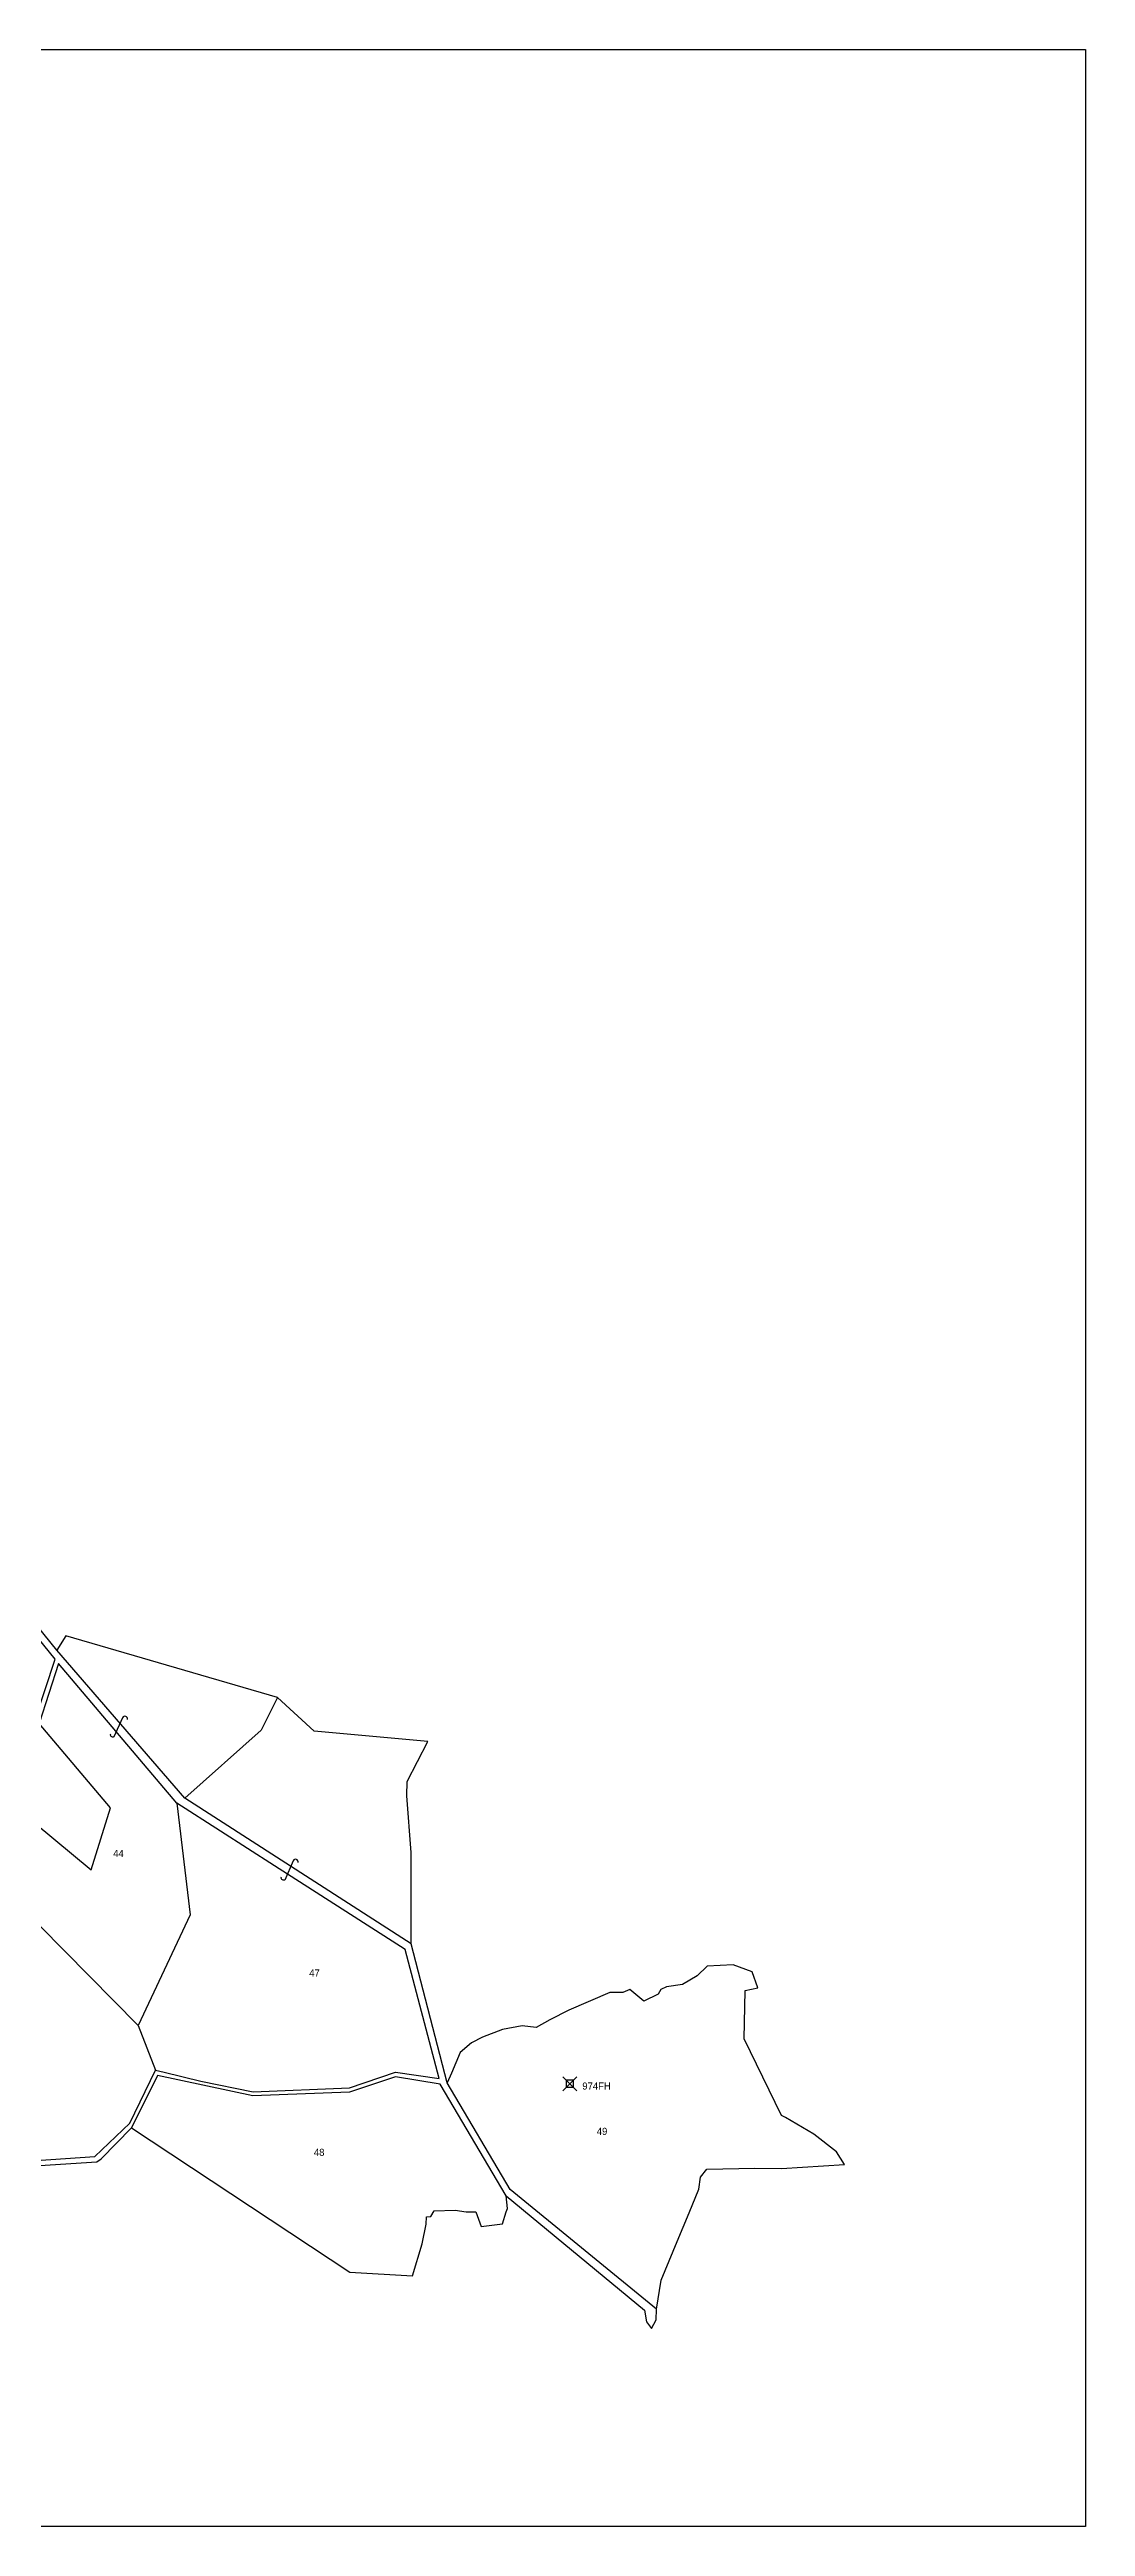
# Model space of a CAD drawing. Header units: inches. Extents: x 149414 to 152480, y 179214 to 180963.
# Drawn here: x 151749 to 152480, y 179214 to 180963 of the extents above; entities that cross this region are included whole.
import ezdxf

# ---------------------------------------------------------------- set-up
doc = ezdxf.new("R2010")
doc.units = ezdxf.units.IN
doc.header["$MEASUREMENT"] = 0
doc.header["$PDMODE"] = 67
doc.header["$PDSIZE"] = 5
for name, color, linetype in [('BORDER-B', 3, 'CONTINUOUS'), ('IMAGE', 7, 'CONTINUOUS'), ('LINK', 4, 'CONTINUOUS'), ('NO', 1, 'CONTINUOUS'), ('PARCEL', 6, 'CONTINUOUS'), ('ROAD', 2, 'CONTINUOUS'), ('TRIG-P', 2, 'CONTINUOUS'), ('TRIG-T', 1, 'CONTINUOUS')]:
    doc.layers.add(name, color=color, linetype=linetype)
picture_1 = doc.add_image_def('image1.tif', size_in_pixel=(8368, 8335))

msp = doc.modelspace()

# ---------------------------------------------------------------- linework, layer by layer
at = {"layer": 'BORDER-B'}
for points in [[(152309.6, 179469.7), (152304.1, 179478.5), (152288, 179491.1), (152268, 179502.7), (152265.3, 179504.2), (152238.9, 179558.3), (152239.6, 179592.4), (152248.5, 179594.4), (152244.6, 179605.5), (152231.2, 179610.5), (152212.8, 179609.7), (152205.8, 179602.8), (152195.5, 179596.7), (152184, 179595.1), (152180.1, 179593.2), (152178.2, 179589.8), (152168.2, 179584.8), (152158.2, 179593.2), (152153.3, 179590.9), (152144, 179590.9), (152115.2, 179578.6), (152101.8, 179571.7), (152092.2, 179566.4), (152082.2, 179567.5), (152068.4, 179564.8), (152054.2, 179559.4), (152046.5, 179555.6), (152038.5, 179548.7), (152032.3, 179534.1), (152029.3, 179527.2), (152003.9, 179625.4), (152003.9, 179689.9), (152000.9, 179729.8), (152001.2, 179740), (152015.8, 179768.2), (151935.5, 179775.4), (151909.6, 179799.3), (151760.2, 179842.7), (151753.8, 179832.6), (151725.1, 179868.3)], [(151701.4, 179466.2), (151782.1, 179471.5), (151785.1, 179473.7), (151806.6, 179495.5), (151960.7, 179393.7), (152004.9, 179390.9), (152011.8, 179413.7), (152014.6, 179427.4), (152014.8, 179432.6), (152017.9, 179433), (152020.2, 179436.8), (152034.9, 179437.3), (152042.7, 179436.1), (152049.6, 179436.1), (152053.4, 179425.9), (152068.3, 179427.8), (152070.9, 179436.1), (152071.8, 179438.5), (152070.9, 179447.5), (152168.6, 179366.8), (152170, 179358.5), (152173.5, 179353.8)], [(152173.5, 179353.8), (152176.7, 179360), (152177, 179367.4), (152180.3, 179388), (152191.6, 179415.3), (152200.2, 179435.6), (152206.9, 179452.1), (152208.1, 179460.7), (152212.5, 179466.4), (152246.5, 179467), (152265.2, 179466.7), (152309.6, 179469.7)]]:
    msp.add_lwpolyline(points, dxfattribs=at)
at = {"layer": 'LINK'}
for points in [[(151803.8, 179783.7, 0.866712), (151800.2, 179785), (151794.2, 179771.4, -0.672348), (151791.9, 179773.7)], [(151924.2, 179682.7, 0.866712), (151920.6, 179684), (151914.7, 179670.4, -0.672348), (151912.4, 179672.7)]]:
    msp.add_lwpolyline(points, format="xyb", dxfattribs=at)
at = {"layer": 'PARCEL'}
for points in [[(151909.6, 179799.3), (151898.2, 179776.1), (151844.3, 179728.2)], [(151685, 179754.8), (151778.1, 179677.5), (151791.7, 179721.4), (151741.5, 179780.9)], [(151838.7, 179724.6), (151847.9, 179645.8), (151811.3, 179567.7), (151823.5, 179536.3)], [(151811.3, 179567.7), (151724.8, 179655.5), (151630.3, 179703.5)]]:
    msp.add_lwpolyline(points, dxfattribs=at)
at = {"layer": 'ROAD'}
for points in [[(151738.4, 179782.8), (151752.7, 179826.4), (151710.6, 179878)], [(152003.9, 179625.4), (151844.3, 179728.2), (151753.8, 179832.6)], [(151701.2, 179469.8), (151780.8, 179475.3), (151805.5, 179498.8), (151823.5, 179536.3), (151829.6, 179534.7), (151855.6, 179528.5), (151892.4, 179520.9), (151960.5, 179523.7), (151992.9, 179534.8), (152023.6, 179530.2), (151999.8, 179621.4), (151907.5, 179680.5), (151869.5, 179704.9), (151838.7, 179724.6), (151755.1, 179823.3), (151741.5, 179780.9)], [(152070.9, 179447.5), (152024.5, 179526.3), (151992.9, 179531.5), (151960.5, 179520.7), (151892.1, 179518.1), (151825, 179532.4), (151806.6, 179495.5)], [(152177, 179367.4), (152073.9, 179451.9), (152029.3, 179527.2)]]:
    msp.add_lwpolyline(points, dxfattribs=at)
at = {"layer": 'TRIG-P'}
msp.add_point((152115.9, 179526.6), dxfattribs=at)

# ---------------------------------------------------------------- texts
at = {"layer": 'NO'}
for s, p in [('44', (151793.7, 179686.7)), ('47', (151932, 179602.3)), ('49', (152134.9, 179490.5)), ('48', (151935.3, 179475.7))]:
    msp.add_text(s, height=5, dxfattribs=at).set_placement(p)
at = {"layer": 'TRIG-T'}
msp.add_text('974FH', height=5, dxfattribs=at).set_placement((152124.7, 179522.5))

# ---------------------------------------------------------------- pictures from other files: only their frames are drawn
at = {"layer": 'IMAGE'}
image = msp.add_image(picture_1, insert=(150724.4, 179214.1), size_in_units=(1755.3, 1748.4), dxfattribs=at)
image.dxf.flags = 15

doc.saveas('drawing.dxf')
